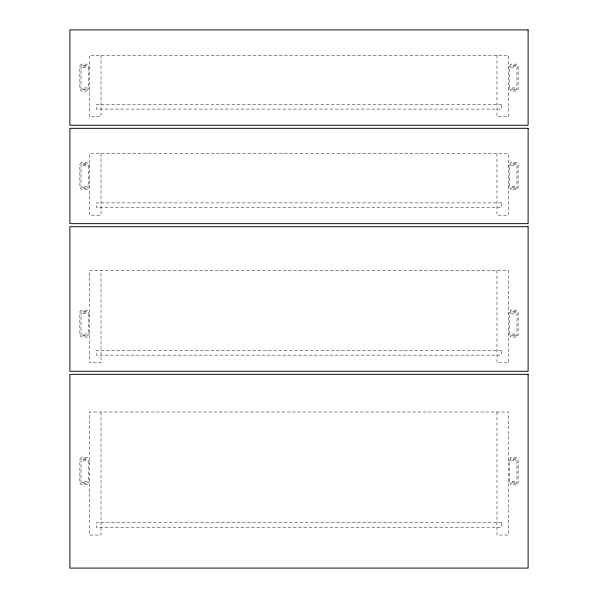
<?xml version="1.0" encoding="UTF-8"?>
<svg xmlns="http://www.w3.org/2000/svg" width="598" height="598" viewBox="0 0 598 598"><rect width="100%" height="100%" fill="white"/><g stroke="black" fill="none" stroke-linecap="round" stroke-linejoin="round"><path stroke-width="0.45" stroke-dasharray="2.99 2.24" d="M89.483 87.562L87.951 89.102L82.569 89.102L82.569 87.951L87.472 87.951L88.332 87.091L88.332 68.052L87.472 67.193L82.569 67.193L82.569 66.034L87.951 66.034L89.483 67.574M89.483 185.978L87.951 187.518L82.569 187.518L82.569 186.359L87.472 186.359L88.332 185.5L88.332 166.461L87.472 165.601L82.569 165.601L82.569 164.45L87.951 164.45L89.483 165.99M89.483 333.602L87.951 335.134L82.569 335.134L82.569 333.983L87.472 333.983L88.332 333.123L88.332 314.085L87.472 313.225L82.569 313.225L82.569 312.074L87.951 312.074L89.483 313.606M89.483 481.218L87.951 482.758L82.569 482.758L82.569 481.607L87.472 481.607L88.332 480.74L88.332 461.708L87.472 460.841L82.569 460.841L82.569 459.69L87.951 459.69L89.483 461.23M508.517 67.574L510.049 66.034L515.431 66.034L515.431 67.193L510.528 67.193L509.668 68.052L509.668 87.091L510.528 87.951L515.431 87.951L515.431 89.102L510.049 89.102L508.517 87.562M508.517 165.99L510.049 164.45L515.431 164.45L515.431 165.601L510.528 165.601L509.668 166.461L509.668 185.5L510.528 186.359L515.431 186.359L515.431 187.518L510.049 187.518L508.517 185.978M508.517 313.606L510.049 312.074L515.431 312.074L515.431 313.225L510.528 313.225L509.668 314.085L509.668 333.123L510.528 333.983L515.431 333.983L515.431 335.134L510.049 335.134L508.517 333.602M508.517 461.23L510.049 459.69L515.431 459.69L515.431 460.841L510.528 460.841L509.668 461.708L509.668 480.74L510.528 481.607L515.431 481.607L515.431 482.758L510.049 482.758L508.517 481.218M496.983 55.27L496.983 116.782L508.517 116.782L508.517 55.27L89.483 55.27L89.483 116.782L101.017 116.782L101.017 55.27M496.983 153.686L496.983 215.198L508.517 215.198L508.517 153.686L89.483 153.686L89.483 215.198L101.017 215.198L101.017 153.686M496.983 270.55L496.983 362.814L508.517 362.814L508.517 270.55L89.483 270.55L89.483 362.814L101.017 362.814L101.017 270.55M496.983 412.022L496.983 535.038L508.517 535.038L508.517 412.022L89.483 412.022L89.483 535.038L101.017 535.038L101.017 412.022M81.41 64.113L79.878 65.653L79.878 89.483L81.41 91.023L87.562 91.023L87.562 89.872L81.889 89.872L81.029 89.012L81.029 66.131L81.889 65.264L87.562 65.264L87.562 64.113L81.41 64.113M81.41 162.529L79.878 164.069L79.878 187.899L81.41 189.439L87.562 189.439L87.562 188.288L81.889 188.288L81.029 187.421L81.029 164.54L81.889 163.68L87.562 163.68L87.562 162.529L81.41 162.529M81.41 310.145L79.878 311.685L79.878 335.523L81.41 337.055L87.562 337.055L87.562 335.904L81.889 335.904L81.029 335.044L81.029 312.163L81.889 311.304L87.562 311.304L87.562 310.145L81.41 310.145M81.41 457.769L79.878 459.309L79.878 483.139L81.41 484.679L87.562 484.679L87.562 483.528L81.889 483.528L81.029 482.668L81.029 459.78L81.889 458.92L87.562 458.92L87.562 457.769L81.41 457.769M516.971 89.012L516.111 89.872L510.438 89.872L510.438 91.023L516.59 91.023L518.122 89.483L518.122 65.653L516.59 64.113L510.438 64.113L510.438 65.264L516.111 65.264L516.971 66.131L516.971 89.012M516.971 187.421L516.111 188.288L510.438 188.288L510.438 189.439L516.59 189.439L518.122 187.899L518.122 164.069L516.59 162.529L510.438 162.529L510.438 163.68L516.111 163.68L516.971 164.54L516.971 187.421M516.971 335.044L516.111 335.904L510.438 335.904L510.438 337.055L516.59 337.055L518.122 335.523L518.122 311.685L516.59 310.145L510.438 310.145L510.438 311.304L516.111 311.304L516.971 312.163L516.971 335.044M516.971 482.668L516.111 483.528L510.438 483.528L510.438 484.679L516.59 484.679L518.122 483.139L518.122 459.309L516.59 457.769L510.438 457.769L510.438 458.92L516.111 458.92L516.971 459.78L516.971 482.668M501.595 104.478L96.405 104.478L96.405 109.09L501.595 109.09L501.595 104.478M501.595 202.894L96.405 202.894L96.405 207.506L501.595 207.506L501.595 202.894M501.595 350.51L96.405 350.51L96.405 355.13L501.595 355.13L501.595 350.51M501.595 522.734L96.405 522.734L96.405 527.354L501.595 527.354L501.595 522.734"/><path stroke-width="0.9" d="M528.116 29.9L69.884 29.9L69.884 125.236L528.116 125.236L528.116 29.9M528.116 128.316L69.884 128.316L69.884 223.652L528.116 223.652L528.116 128.316M528.116 226.724L69.884 226.724L69.884 371.276L528.116 371.276L528.116 226.724M528.116 374.348L69.884 374.348L69.884 568.1L528.116 568.1L528.116 374.348"/></g></svg>
